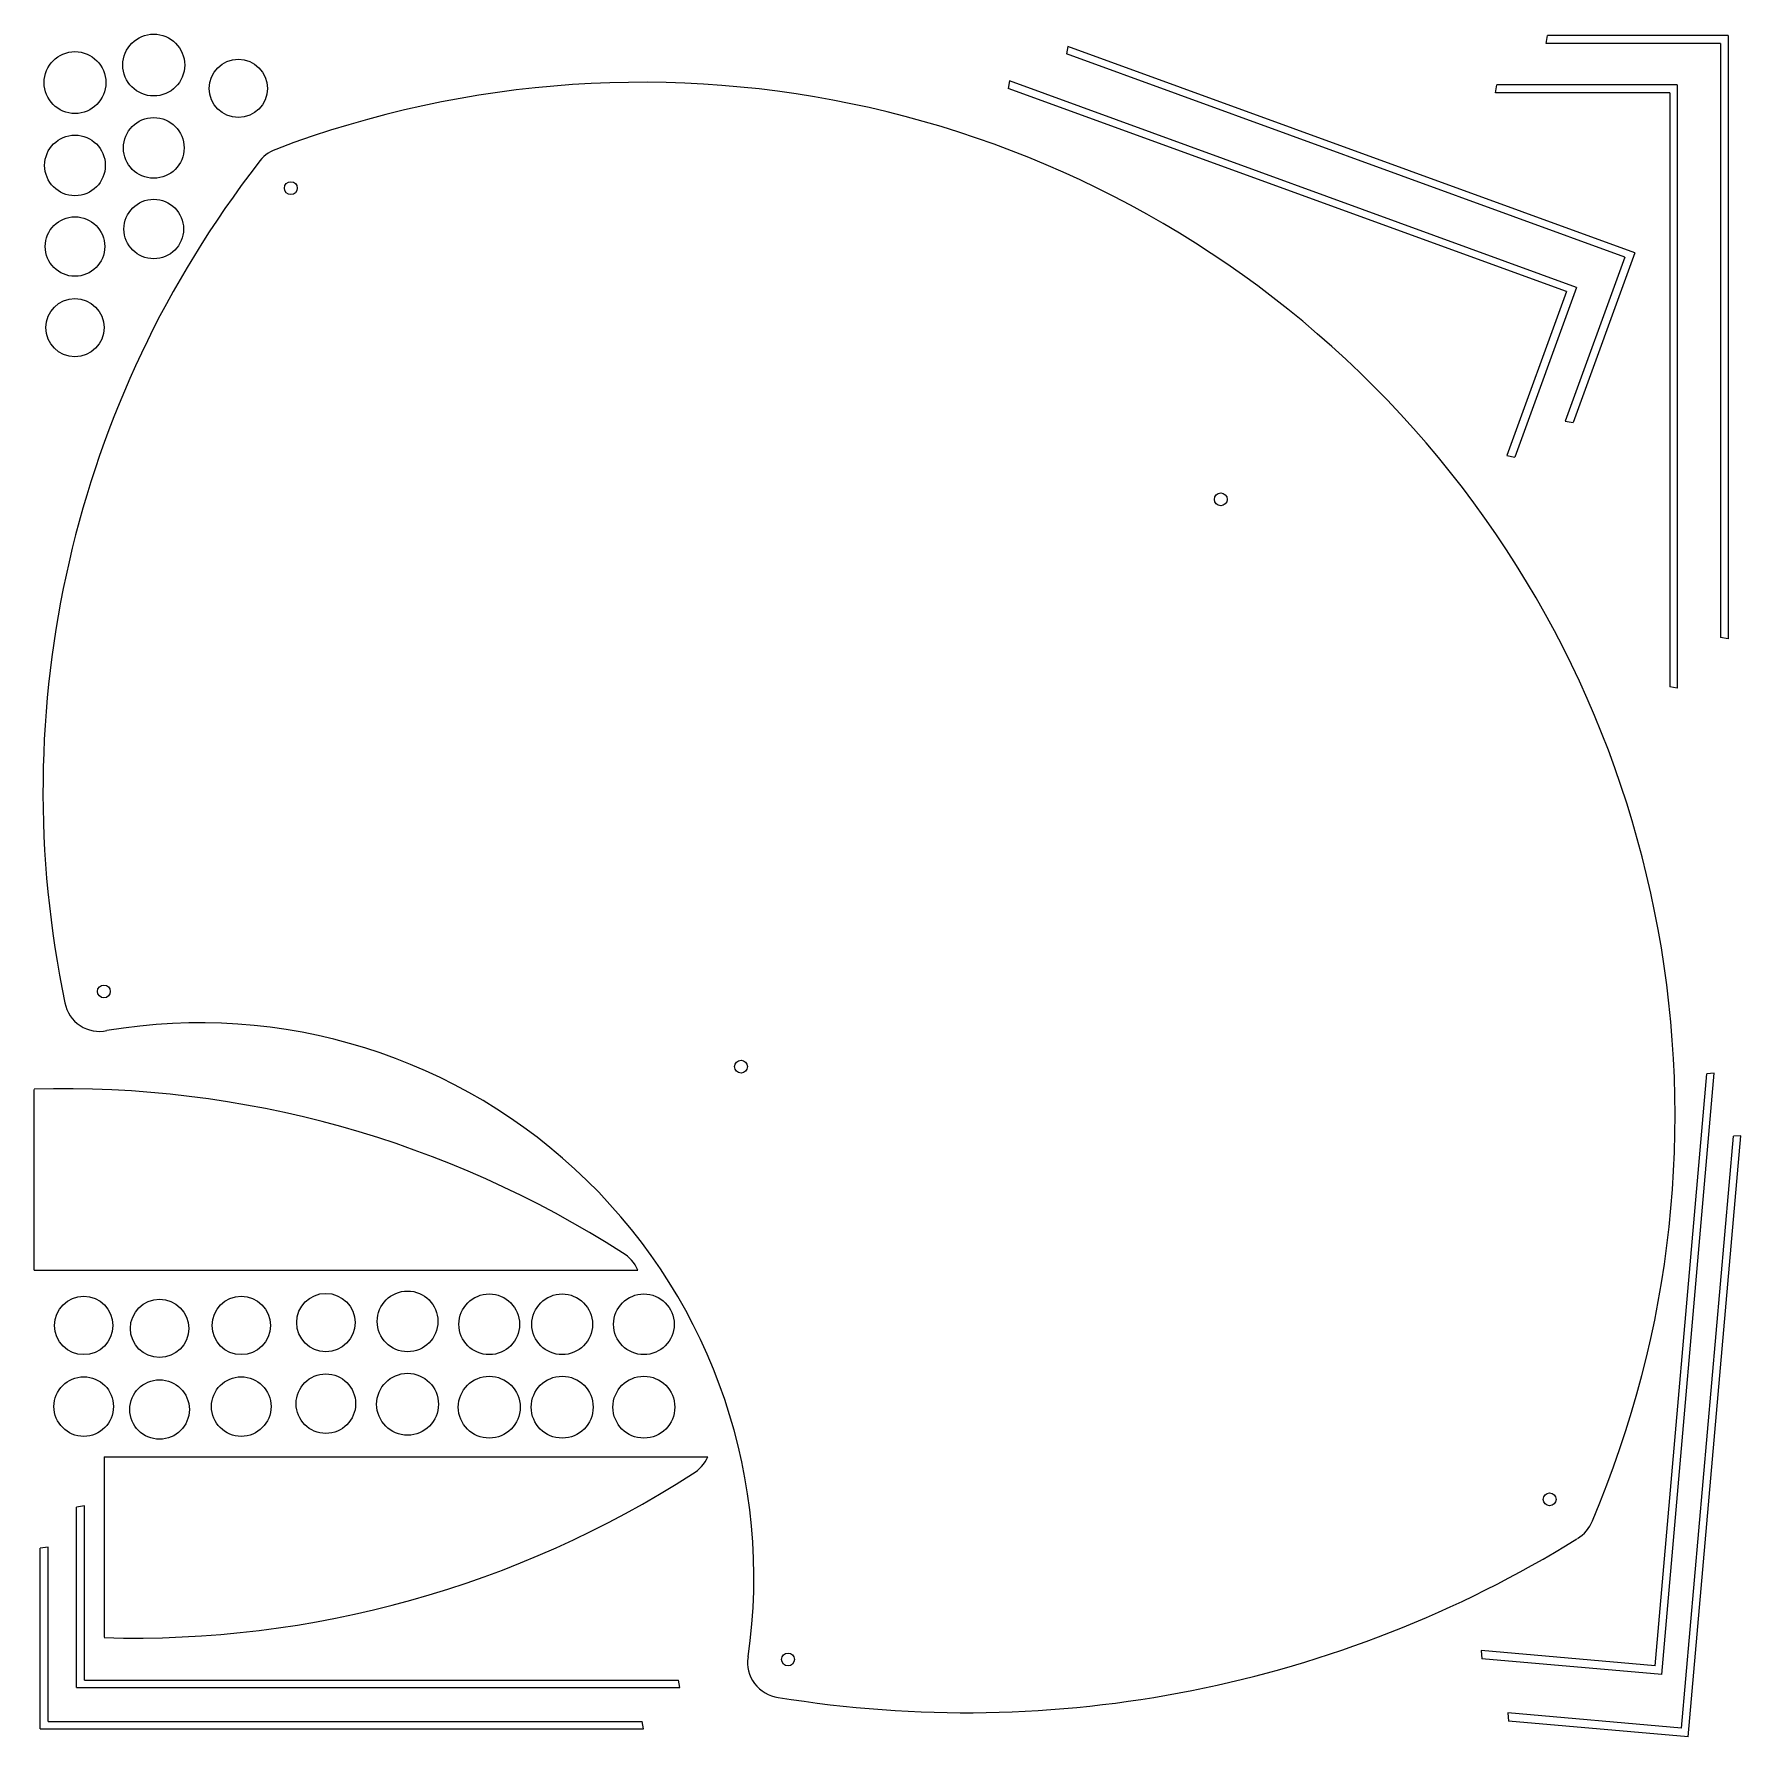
# Model space of a CAD drawing. Extents: x 5 to 297, y -295 to -3.
import ezdxf

# ---------------------------------------------------------------- set-up
doc = ezdxf.new("R2010")
doc.units = 0
doc.layers.add('BLACK', color=7, linetype='CONTINUOUS')

msp = doc.modelspace()

# ---------------------------------------------------------------- linework, layer by layer
at = {"layer": 'BLACK', "linetype": 'CONTINUOUS'}
for p, q in [((181.686, -5.32817), (181.458, -6.59544)), ((278.87, -40.7001), (181.686, -5.32817)), ((263.653, -4.80733), (263.879, -3.4201)), ((293.551, -4.80733), (263.653, -4.80733)), ((294.82, -3.4201), (263.879, -3.4201)), ((293.551, -4.80733), (293.551, -106.622)), ((294.82, -3.4201), (294.82, -106.841)), ((277.132, -41.4182), (181.458, -6.59544)), ((171.666, -11.2282), (171.438, -12.4954)), ((268.85, -46.6001), (171.666, -11.2282)), ((267.112, -47.3182), (171.438, -12.4954)), ((254.963, -13.2573), (255.189, -11.8701)), ((284.861, -13.2573), (254.963, -13.2573)), ((286.13, -11.8701), (255.189, -11.8701)), ((284.861, -13.2573), (284.861, -115.072)), ((286.13, -11.8701), (286.13, -115.291)), ((278.87, -40.7001), (268.288, -69.7751)), ((277.132, -41.4182), (266.907, -69.5127)), ((268.85, -46.6001), (258.268, -75.6751)), ((267.112, -47.3182), (256.887, -75.4127)), ((266.907, -69.5127), (268.288, -69.7751)), ((256.887, -75.4127), (258.268, -75.6751)), ((294.82, -106.841), (293.551, -106.622)), ((286.13, -115.291), (284.861, -115.072)), ((283.453, -284.298), (292.467, -181.271)), ((292.467, -181.271), (291.183, -181.378)), ((4.51, -215), (4.51, -184.058)), ((282.31, -282.806), (291.183, -181.378)), ((286.867, -293.508), (295.74, -192.08)), ((288.01, -295), (297.024, -191.973)), ((297.024, -191.973), (295.74, -192.08)), ((4.51, -215), (107.99, -215.009)), ((16.51, -247), (119.99, -246.991)), ((16.51, -247), (16.51, -277.943)), ((13.1372, -255.383), (11.75, -255.609)), ((11.75, -286.55), (11.75, -255.609)), ((13.1372, -285.281), (13.1372, -255.383)), ((6.90723, -262.463), (5.52, -262.689)), ((5.52, -293.63), (5.52, -262.689)), ((6.90723, -292.361), (6.90723, -262.463)), ((282.31, -282.806), (252.526, -280.2)), ((252.526, -280.2), (252.63, -281.601)), ((283.453, -284.298), (252.63, -281.601)), ((11.75, -286.55), (115.171, -286.55)), ((13.1372, -285.281), (114.952, -285.281)), ((115.171, -286.55), (114.952, -285.281)), ((6.90723, -292.361), (108.722, -292.361)), ((108.941, -293.63), (108.722, -292.361)), ((286.867, -293.508), (257.083, -290.902)), ((257.083, -290.902), (257.187, -292.303)), ((288.01, -295), (257.187, -292.303)), ((5.52, -293.63), (108.941, -293.63))]:
    msp.add_line(p, q, dxfattribs=at)
at = {"layer": 'BLACK'}
for centre, radius in [((25.01, -8.5001), 5.3), ((11.51, -11.5001), 5.3), ((39.51, -12.5001), 5), ((25.01, -22.7001), 5.2), ((11.51, -25.7001), 5.2), ((48.5056, -29.5949), 1.1), ((25.01, -36.6001), 5.1), ((11.51, -39.6001), 5.1), ((11.51, -53.5001), 5), ((207.885, -82.9358), 1.1), ((16.4686, -167.255), 1.1), ((125.671, -180.146), 1.1), ((54.51, -224), 5), ((68.51, -223.8), 5.2), ((82.51, -224.3), 5.2), ((95.01, -224.3), 5.2), ((109.01, -224.3), 5.2), ((13.01, -224.5), 5), ((26.01, -225), 5), ((40.01, -224.5), 5), ((13.01, -238.4), 5.1), ((26.01, -238.9), 5.1), ((40.01, -238.4), 5.1), ((54.51, -237.9), 5.1), ((68.51, -238), 5.3), ((82.51, -238.5), 5.3), ((95.01, -238.5), 5.3), ((109.01, -238.5), 5.3), ((264.245, -254.302), 1.1), ((133.72, -281.739), 1.1)]:
    msp.add_circle(centre, radius, dxfattribs=at)
for centre, radius, start, end in [((108.664, -188.542), 177.084, -23.0808, 110.749), ((47.9332, -28.5989), 6.00097, 109.513, 146.713), ((181.724, -133.017), 175.697, 142.188, 191.888), ((15.7122, -168.079), 6.02385, -169.181, -77.7503), ((32.8987, -267.586), 94.9649, -8.30696, 99.6439), ((9.58917, -360.925), 176.998, 57.2444, 91.6444), ((102.26, -217.5), 6.24789, 23.4873, 60.2873), ((114.26, -244.5), 6.24789, -60.2873, -23.4873), ((21.5892, -101.075), 176.998, -91.6444, -57.2444), ((265.964, -255.846), 5.99678, -59.3005, -20.7005), ((164.258, -92.1039), 198.753, -99.3263, -58.2263), ((132.794, -282.271), 6.00488, 170.752, 262.852)]:
    msp.add_arc(centre, radius, start, end, dxfattribs=at)

doc.saveas('drawing.dxf')
